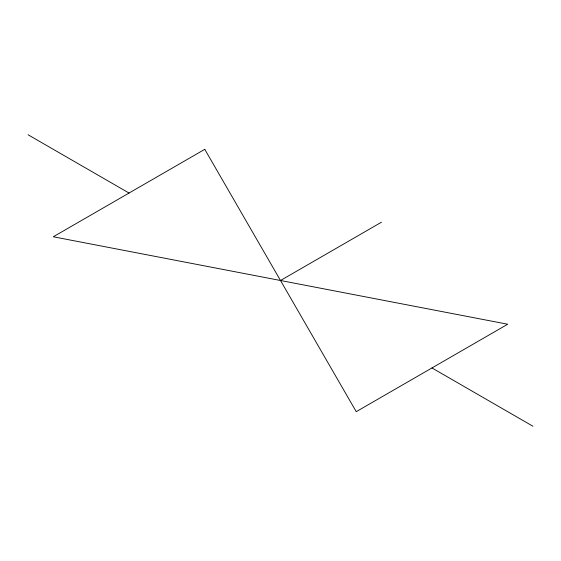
<?xml version="1.0" encoding="UTF-8"?>
<svg xmlns="http://www.w3.org/2000/svg" width="561" height="561" viewBox="0 0 561 561"><rect width="100%" height="100%" fill="white"/><g stroke="black" fill="none" stroke-linecap="round" stroke-linejoin="round"><path stroke-width="0.84" d="M280.5 280.5L381.48 222.198M28.05 134.752L129.03 193.047M431.97 367.953L532.95 426.248M204.765 149.324L53.295 236.777L507.705 324.223L356.235 411.676L204.765 149.324"/></g></svg>
